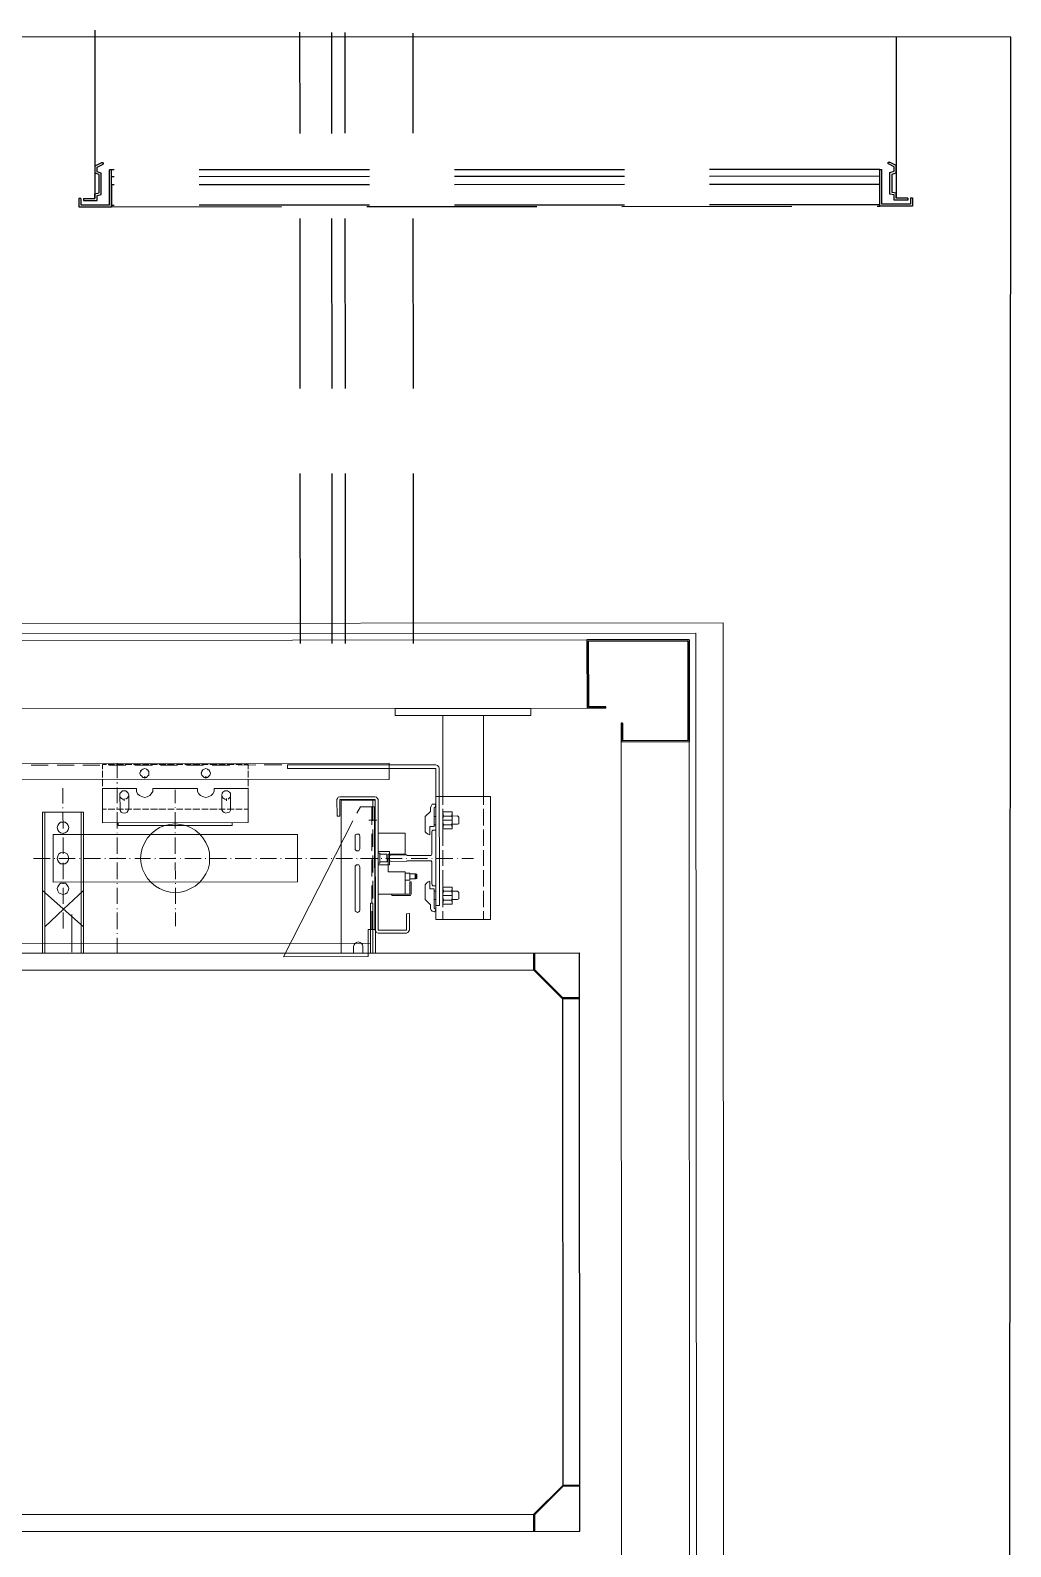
# Model space of a CAD drawing. Header units: millimetres. Extents: x 2958 to 3256, y 1036 to 1150.
# Drawn here: x 3114.652 to 3116.093, y 1125.294 to 1127.523 of the extents above; entities that cross this region are included whole.
import ezdxf

# ---------------------------------------------------------------- set-up
doc = ezdxf.new("R2010")
doc.units = ezdxf.units.MM
doc.linetypes.add('HIDDEN', pattern=[0.375, 0.25, -0.125])
for name, color, linetype, lineweight in [('2H', 1, 'HIDDEN', 15), ('AR-ESQ-VT1', 1, 'Continuous', 9), ('P', 1, 'Continuous', 18)]:
    doc.layers.add(name, color=color, linetype=linetype, lineweight=lineweight)
for name, color, linetype in [('3', 3, 'Continuous'), ('47', 1, 'Continuous'), ('AR-ELV', 2, 'Continuous'), ('AR-PIS', 1, 'Continuous'), ('AR-PIS-DSN', 1, 'Continuous'), ('DT-PRJ', 1, 'HIDDEN'), ('PAREDE', 1, 'Continuous')]:
    doc.layers.add(name, color=color, linetype=linetype)

# ---------------------------------------------------------------- blocks, each defined once
blk = doc.blocks.new('gr01-p2')
at = {"layer": 'DT-PRJ'}
for p, q in [((0.0239, 0.0599), (0.0337, 0.0648)), ((0.0239, 0.0493), (0.0239, 0.0599)), ((0.03, 0.0472), (0.0239, 0.0493)), ((0.0269, 0.0581), (0.035, 0.0622)), ((0.0269, 0.0514), (0.0269, 0.0581)), ((0.033, 0.0494), (0.0269, 0.0514)), ((0.03, 0.0203), (0.03, 0.0472)), ((0.033, 0.0178), (0.033, 0.0494)), ((0.045, 0.003), (0.045, 0.054)), ((0.048, 0.054), (0.045, 0.054)), ((0.048, 0.054), (1.177, 0.054)), ((0.048, 0), (0.048, 0.054)), ((1.177, 0), (1.177, 0.054)), ((1.177, 0.054), (1.18, 0.054)), ((1.18, 0.003), (1.18, 0.054)), ((1.1981, 0.0581), (1.19, 0.0622)), ((1.2011, 0.0599), (1.1913, 0.0648)), ((1.192, 0.0494), (1.1981, 0.0514)), ((1.192, 0.0178), (1.192, 0.0494)), ((1.195, 0.0472), (1.2011, 0.0493)), ((1.195, 0.0203), (1.195, 0.0472)), ((1.1981, 0.0514), (1.1981, 0.0581)), ((1.2011, 0.0493), (1.2011, 0.0599)), ((0.048, 0.044), (1.177, 0.044)), ((0.048, 0.032), (1.177, 0.032)), ((1.177, 0.032), (1.177, 0)), ((0.003, 0.0122), (0, 0.0122)), ((0, 0.0122), (0, 0)), ((0, 0), (0.048, 0)), ((0.003, 0.0122), (0.003, 0.003)), ((0.003, 0.003), (0.045, 0.003)), ((0.0067, 0.0121), (0.0067, 0.0091)), ((0.0067, 0.0121), (0.0237, 0.0121)), ((0.0067, 0.0091), (0.0267, 0.0091)), ((0.0067, 0.0091), (0.0078, 0.0091)), ((0.0237, 0.0192), (0.03, 0.0203)), ((0.0237, 0.0121), (0.0237, 0.0192)), ((0.0267, 0.0167), (0.033, 0.0178)), ((0.0267, 0.0091), (0.0267, 0.0167)), ((0.048, 0.002), (1.177, 0.002)), ((1.177, 0), (0.048, 0)), ((1.225, 0), (1.177, 0)), ((1.222, 0.003), (1.18, 0.003)), ((1.1983, 0.0167), (1.192, 0.0178)), ((1.2013, 0.0192), (1.195, 0.0203)), ((1.1983, 0.0091), (1.1983, 0.0167)), ((1.2183, 0.0091), (1.1983, 0.0091)), ((1.2013, 0.0121), (1.2013, 0.0192)), ((1.2183, 0.0121), (1.2013, 0.0121)), ((1.2183, 0.0091), (1.2172, 0.0091)), ((1.2183, 0.0121), (1.2183, 0.0091)), ((1.222, 0.0122), (1.225, 0.0122)), ((1.222, 0.0122), (1.222, 0.003)), ((1.225, 0.0122), (1.225, 0))]:
    blk.add_line(p, q, dxfattribs=at)
for centre, start, end in [((0.0343, 0.0635), 296.5428, 116.5428), ((1.1907, 0.0635), 63.4572, 243.4572)]:
    blk.add_arc(centre, 0.0015, start, end, dxfattribs=at)

msp = doc.modelspace()

# ---------------------------------------------------------------- linework, layer by layer
at = {"layer": '2H', "lineweight": 9, "ltscale": 20}
for p in [(3113.8705, 1126.6505), (3115.6715, 1125.0016)]:
    msp.add_line(p, (3115.6705, 1126.6516), dxfattribs=at)
at = {"layer": '3'}
for p, q in [((3115.3921, 1126.1665), (3115.3921, 1126.1415)), ((3115.3934, 1126.1665), (3115.3934, 1126.142)), ((3115.4596, 1126.0991), (3115.4346, 1126.0991)), ((3115.4596, 1126.0991), (3115.4346, 1126.0991)), ((3115.4596, 1126.1003), (3115.4351, 1126.1003)), ((3115.4596, 1126.1003), (3115.4351, 1126.1003)), ((3115.4596, 1126.0991), (3115.4596, 1126.1003)), ((3115.4596, 1126.0991), (3115.4596, 1126.1003)), ((3115.46, 1125.3839), (3115.435, 1125.3839)), ((3115.46, 1125.3839), (3115.435, 1125.3839)), ((3115.46, 1125.3827), (3115.4355, 1125.3826)), ((3115.46, 1125.3827), (3115.4355, 1125.3826)), ((3115.3926, 1125.3165), (3115.3926, 1125.3415)), ((3115.3939, 1125.3165), (3115.3939, 1125.3409)), ((3115.3926, 1125.3165), (3115.3939, 1125.3165))]:
    msp.add_line(p, q, dxfattribs=at)
at = {"layer": '3', "ltscale": 35}
for p, q in [((3115.4346, 1126.0991), (3115.3921, 1126.1415)), ((3115.4351, 1126.1003), (3115.3934, 1126.142)), ((3115.435, 1125.3839), (3115.3926, 1125.3415)), ((3115.4355, 1125.3826), (3115.3939, 1125.3409))]:
    msp.add_line(p, q, dxfattribs=at)
at = {"layer": '47', "lineweight": 25, "ltscale": 35}
for p, q in [((3115.6205, 1126.6266), (3115.4705, 1126.6265)), ((3115.4705, 1126.6265), (3115.4706, 1126.5265)), ((3115.6185, 1126.6246), (3115.4725, 1126.6245)), ((3115.4725, 1126.6245), (3115.4726, 1126.5285)), ((3115.6185, 1126.6246), (3115.6186, 1126.4786)), ((3115.6205, 1126.6266), (3115.6206, 1126.4766)), ((3115.4981, 1126.5285), (3115.4726, 1126.5285)), ((3115.4982, 1126.5265), (3115.4981, 1126.5285)), ((3115.4982, 1126.5265), (3115.4706, 1126.5265)), ((3115.5226, 1126.5041), (3115.5206, 1126.5041)), ((3115.5206, 1126.5041), (3115.5206, 1126.4765)), ((3115.5226, 1126.5041), (3115.5226, 1126.4785)), ((3115.6186, 1126.4786), (3115.5226, 1126.4785))]:
    msp.add_line(p, q, dxfattribs=at)
at = {"layer": '47'}
for p, q in [((3114.1808, 1126.1657), (3115.4595, 1126.1665)), ((3114.2345, 1126.1407), (3115.3921, 1126.1415)), ((3114.235, 1125.3407), (3115.3926, 1125.3415)), ((3114.235, 1125.3157), (3115.46, 1125.3165))]:
    msp.add_line(p, q, dxfattribs=at)
at = {"layer": '47', "ltscale": 0.5}
for p, q in [((3115.4595, 1126.1665), (3115.4595, 1126.1665)), ((3115.46, 1125.3165), (3115.46, 1125.3839))]:
    msp.add_line(p, q, dxfattribs=at)
at = {"layer": 'AR-ELV', "lineweight": 13}
for p, q in [((3113.8705, 1126.6255), (3115.4705, 1126.6265)), ((3113.8705, 1126.6255), (3115.4705, 1126.6265)), ((3114.0206, 1126.5256), (3115.4706, 1126.5265)), ((3115.5206, 1126.4765), (3115.5214, 1125.1765)), ((3115.6206, 1126.4766), (3115.6214, 1125.1766)), ((3115.6206, 1126.4766), (3115.6215, 1125.0266)), ((3115.6206, 1126.4766), (3115.6214, 1125.2266))]:
    msp.add_line(p, q, dxfattribs=at)
at = {"layer": 'AR-ESQ-VT1'}
for p, q in [((3115.6305, 1126.6366), (3113.8605, 1126.6355)), ((3115.6315, 1125.0166), (3115.6305, 1126.6366))]:
    msp.add_line(p, q, dxfattribs=at)
at = {"layer": 'AR-PIS'}
for p, q in [((3116.0932, 1127.5126), (3113.58, 1127.5136)), ((3116.0918, 1124.4419), (3116.0932, 1127.5126))]:
    msp.add_line(p, q, dxfattribs=at)
at = {"layer": 'DT-PRJ'}
for p, q in [((3114.7473, 1127.5227), (3114.7474, 1127.2754)), ((3115.0493, 1126.6212), (3115.0487, 1127.5201)), ((3115.0961, 1126.6212), (3115.0956, 1127.5197)), ((3115.1157, 1126.6213), (3115.1151, 1127.5195)), ((3115.2157, 1126.6213), (3115.2151, 1127.5187)), ((3115.9249, 1127.5126), (3115.9251, 1127.2763))]:
    msp.add_line(p, q, dxfattribs=at)
at = {"layer": 'P', "linetype": 'Continuous'}
for points in [[(3115.3882, 1126.526), (3115.1886, 1126.5258)], [(3115.3882, 1126.5156), (3115.1886, 1126.5155), (3115.1886, 1126.5258)], [(3115.2587, 1126.3963), (3115.2586, 1126.5155)], [(3115.3183, 1126.3963), (3115.3182, 1126.5156)], [(3115.3882, 1126.5156), (3115.3882, 1126.526)], [(3114.3806, 1126.445), (3115.18, 1126.4455)], [(3114.6537, 1126.4425), (3114.6788, 1126.4426)], [(3114.6918, 1126.4426), (3114.7168, 1126.4426)], [(3114.7298, 1126.4426), (3114.7548, 1126.4426)], [(3114.7643, 1126.4435), (3114.7583, 1126.4435)], [(3114.7583, 1126.4366), (3114.7583, 1126.4435)], [(3114.7764, 1126.4435), (3114.7669, 1126.4435)], [(3114.7678, 1126.4426), (3114.7929, 1126.4426)], [(3114.7894, 1126.4435), (3114.779, 1126.4435)], [(3114.7799, 1126.4452), (3114.7799, 1126.4236)], [(3114.8015, 1126.4435), (3114.792, 1126.4435)], [(3114.8145, 1126.4435), (3114.8041, 1126.4435)], [(3114.8058, 1126.4426), (3114.8318, 1126.4427)], [(3114.8266, 1126.4435), (3114.8171, 1126.4435)], [(3114.8395, 1126.4435), (3114.8292, 1126.4435)], [(3114.8516, 1126.4435), (3114.8413, 1126.4435)], [(3114.8439, 1126.4427), (3114.8689, 1126.4427)], [(3114.8637, 1126.4435), (3114.8542, 1126.4435)], [(3114.8767, 1126.4435), (3114.8672, 1126.4435)], [(3114.8888, 1126.4436), (3114.8793, 1126.4436)], [(3114.8819, 1126.4427), (3114.9069, 1126.4427)], [(3114.9018, 1126.4436), (3114.8914, 1126.4436)], [(3114.9138, 1126.4436), (3114.9043, 1126.4436)], [(3114.9268, 1126.4436), (3114.9164, 1126.4436)], [(3114.9199, 1126.4427), (3114.9458, 1126.4427)], [(3114.9389, 1126.4436), (3114.9294, 1126.4436)], [(3114.9519, 1126.4436), (3114.9415, 1126.4436)], [(3114.964, 1126.4436), (3114.9545, 1126.4436)], [(3114.9579, 1126.4427), (3114.9839, 1126.4428)], [(3114.9726, 1126.4436), (3114.9666, 1126.4436)], [(3114.9726, 1126.4367), (3114.9726, 1126.4436)], [(3114.9959, 1126.4428), (3115.0219, 1126.4428)], [(3115.0305, 1126.4428), (3115.2042, 1126.4429)], [(3115.0305, 1126.4376), (3115.0305, 1126.4428)], [(3115.034, 1126.4428), (3115.0599, 1126.4428)], [(3115.0729, 1126.4428), (3115.0979, 1126.4428)], [(3115.11, 1126.4428), (3115.1359, 1126.4428)], [(3115.1489, 1126.4429), (3115.18, 1126.4429)], [(3115.18, 1126.4213), (3115.18, 1126.4455)], [(3115.18, 1126.4429), (3115.2483, 1126.4429)], [(3115.2483, 1126.4429), (3115.2509, 1126.4421), (3115.2526, 1126.4403), (3115.2535, 1126.4377)], [(3114.3807, 1126.4208), (3115.18, 1126.4213)], [(3114.7583, 1126.4245), (3114.7583, 1126.434)], [(3114.7583, 1126.4115), (3114.7583, 1126.4219)], [(3114.7799, 1126.4176), (3114.7799, 1126.4158)], [(3114.8205, 1126.4375), (3114.8231, 1126.4366), (3114.8248, 1126.4357), (3114.8266, 1126.4331), (3114.8266, 1126.4306), (3114.8266, 1126.428), (3114.8248, 1126.4262), (3114.8231, 1126.4245), (3114.8205, 1126.4245), (3114.8179, 1126.4245), (3114.8162, 1126.4262), (3114.8145, 1126.428), (3114.8136, 1126.4305), (3114.8145, 1126.4331), (3114.8162, 1126.4357), (3114.8179, 1126.4366), (3114.8205, 1126.4375)], [(3114.8205, 1126.4245), (3114.8179, 1126.4245), (3114.8162, 1126.4262), (3114.8145, 1126.428), (3114.8136, 1126.4305), (3114.8136, 1126.4314)], [(3114.8145, 1126.434), (3114.8162, 1126.4357), (3114.8179, 1126.4366), (3114.8205, 1126.4375), (3114.8231, 1126.4366), (3114.824, 1126.4357)], [(3114.8205, 1126.4228), (3114.8205, 1126.4262)], [(3114.8257, 1126.434), (3114.8266, 1126.4331), (3114.8266, 1126.4306), (3114.8266, 1126.428), (3114.8248, 1126.4262), (3114.8231, 1126.4245)], [(3114.9104, 1126.4375), (3114.913, 1126.4367), (3114.9147, 1126.4358), (3114.9164, 1126.4332), (3114.9173, 1126.4306), (3114.9165, 1126.428), (3114.9147, 1126.4263), (3114.913, 1126.4246), (3114.9104, 1126.4246), (3114.9078, 1126.4246), (3114.9061, 1126.4263), (3114.9044, 1126.428), (3114.9035, 1126.4306), (3114.9043, 1126.4332), (3114.9061, 1126.4358), (3114.9078, 1126.4367), (3114.9104, 1126.4375)], [(3114.9104, 1126.4246), (3114.9078, 1126.4246), (3114.9061, 1126.4263), (3114.9044, 1126.428), (3114.9035, 1126.4306), (3114.9044, 1126.4315)], [(3114.9043, 1126.4341), (3114.9061, 1126.4358), (3114.9078, 1126.4367), (3114.9104, 1126.4375), (3114.913, 1126.4367), (3114.9139, 1126.4358)], [(3114.9104, 1126.4228), (3114.9104, 1126.4263)], [(3114.9156, 1126.4341), (3114.9164, 1126.4332), (3114.9173, 1126.4306), (3114.9165, 1126.428), (3114.9147, 1126.4263), (3114.913, 1126.4246)], [(3114.9726, 1126.4246), (3114.9726, 1126.4341)], [(3114.9726, 1126.4116), (3114.9726, 1126.422)], [(3115.0305, 1126.4376), (3115.2474, 1126.4377)], [(3115.2474, 1126.4377), (3115.2483, 1126.4377), (3115.2483, 1126.4369)], [(3115.2484, 1126.2364), (3115.2483, 1126.4369)], [(3115.2536, 1126.2364), (3115.2535, 1126.4377)], [(3114.7004, 1126.3864), (3114.7004, 1126.4089)], [(3114.7583, 1126.3994), (3114.7583, 1126.4089)], [(3114.7583, 1126.3579), (3114.7583, 1126.408), (3114.8084, 1126.4081)], [(3114.7583, 1126.3864), (3114.7583, 1126.3968)], [(3114.7799, 1126.4098), (3114.7799, 1126.3865)], [(3114.7842, 1126.3986), (3114.7842, 1126.4011), (3114.786, 1126.4029), (3114.7877, 1126.4046), (3114.7903, 1126.4046), (3114.7929, 1126.4046), (3114.7946, 1126.4029), (3114.7963, 1126.4012), (3114.7972, 1126.3986)], [(3114.7842, 1126.3986), (3114.7843, 1126.3787)], [(3114.7903, 1126.3916), (3114.7877, 1126.3925), (3114.786, 1126.3942), (3114.7842, 1126.396), (3114.7842, 1126.3986), (3114.7842, 1126.3986)], [(3114.7851, 1126.402), (3114.786, 1126.4029), (3114.7877, 1126.4046), (3114.7903, 1126.4046), (3114.7929, 1126.4046), (3114.7946, 1126.4037)], [(3114.7955, 1126.402), (3114.7963, 1126.4012), (3114.7972, 1126.3986), (3114.7963, 1126.396), (3114.7946, 1126.3942), (3114.7929, 1126.3925)], [(3114.7972, 1126.3986), (3114.7972, 1126.3787)], [(3114.8326, 1126.4081), (3114.8326, 1126.4038), (3114.83, 1126.4003), (3114.8283, 1126.3977), (3114.824, 1126.396), (3114.8205, 1126.3951), (3114.8171, 1126.396), (3114.8128, 1126.3977), (3114.8102, 1126.4003), (3114.8084, 1126.4038), (3114.8084, 1126.4081)], [(3114.8983, 1126.4081), (3114.8326, 1126.4081)], [(3114.8655, 1126.3865), (3114.8655, 1126.4064)], [(3114.9225, 1126.4081), (3114.9225, 1126.4038), (3114.9208, 1126.4004), (3114.9182, 1126.3978), (3114.9139, 1126.396), (3114.9104, 1126.3952), (3114.907, 1126.396), (3114.9026, 1126.3978), (3114.9, 1126.4004), (3114.8983, 1126.4038), (3114.8983, 1126.4081)], [(3114.9726, 1126.4082), (3114.9225, 1126.4081)], [(3114.9338, 1126.3986), (3114.9346, 1126.4012), (3114.9355, 1126.403), (3114.9381, 1126.4047), (3114.9407, 1126.4047), (3114.9424, 1126.4047), (3114.945, 1126.403), (3114.9467, 1126.4012), (3114.9467, 1126.3987)], [(3114.9338, 1126.3986), (3114.9338, 1126.3779)], [(3114.9407, 1126.3917), (3114.9381, 1126.3926), (3114.9355, 1126.3943), (3114.9346, 1126.3961), (3114.9338, 1126.3986), (3114.9338, 1126.3986)], [(3114.9346, 1126.4021), (3114.9355, 1126.403), (3114.9381, 1126.4047), (3114.9407, 1126.4047), (3114.9424, 1126.4047), (3114.9441, 1126.4038)], [(3114.9459, 1126.4021), (3114.9467, 1126.4012), (3114.9467, 1126.3987), (3114.9467, 1126.3961), (3114.945, 1126.3943), (3114.9433, 1126.3926)], [(3114.9467, 1126.3987), (3114.9467, 1126.3788)], [(3114.9726, 1126.3995), (3114.9726, 1126.409)], [(3114.9727, 1126.3581), (3114.9726, 1126.4082)], [(3114.9727, 1126.3866), (3114.9726, 1126.3969)], [(3115.1031, 1126.3918), (3115.104, 1126.3936), (3115.1049, 1126.3953), (3115.1075, 1126.3962)], [(3115.1593, 1126.3962), (3115.1075, 1126.3962)], [(3115.1593, 1126.3962), (3115.161, 1126.3953), (3115.1628, 1126.3936), (3115.1636, 1126.3919)], [(3115.2483, 1126.3963), (3115.3287, 1126.3963)], [(3115.2484, 1126.2156), (3115.2483, 1126.3963)], [(3115.2587, 1126.3963), (3115.2587, 1126.3842)], [(3115.3183, 1126.3963), (3115.3183, 1126.3842)], [(3115.3288, 1126.2157), (3115.3287, 1126.3963)], [(3114.7307, 1126.3735), (3114.6702, 1126.3734)], [(3114.6702, 1126.3734), (3114.6703, 1126.166)], [(3114.6702, 1126.3734), (3114.6703, 1126.185)], [(3114.6736, 1126.3734), (3114.6737, 1126.2706)], [(3114.7004, 1126.3795), (3114.7004, 1126.3804)], [(3114.7005, 1126.3492), (3114.7004, 1126.3734)], [(3114.7272, 1126.3735), (3114.7273, 1126.2222)], [(3114.7307, 1126.3735), (3114.7308, 1126.1851)], [(3114.7583, 1126.3778), (3114.7583, 1126.3847)], [(3114.7644, 1126.3778), (3114.7583, 1126.3778)], [(3114.7765, 1126.3778), (3114.767, 1126.3778)], [(3114.7894, 1126.3778), (3114.7791, 1126.3778)], [(3114.7799, 1126.3804), (3114.7799, 1126.3795)], [(3114.7799, 1126.3735), (3114.78, 1126.3493)], [(3114.7972, 1126.3787), (3114.7964, 1126.3761), (3114.7946, 1126.3735), (3114.7929, 1126.3726), (3114.7903, 1126.3718), (3114.7877, 1126.3726), (3114.786, 1126.3735), (3114.7843, 1126.3761), (3114.7843, 1126.3787)], [(3114.7903, 1126.3899), (3114.7903, 1126.3934)], [(3114.8015, 1126.3778), (3114.792, 1126.3778)], [(3114.8145, 1126.3778), (3114.8041, 1126.3778)], [(3114.8266, 1126.3778), (3114.8171, 1126.3778)], [(3114.8396, 1126.3778), (3114.8292, 1126.3778)], [(3114.8517, 1126.3779), (3114.8413, 1126.3778)], [(3114.8638, 1126.3779), (3114.8543, 1126.3779)], [(3114.8655, 1126.3796), (3114.8655, 1126.3805)], [(3114.8655, 1126.3493), (3114.8655, 1126.3735)], [(3114.8767, 1126.3779), (3114.8672, 1126.3779)], [(3114.8888, 1126.3779), (3114.8793, 1126.3779)], [(3114.9018, 1126.3779), (3114.8914, 1126.3779)], [(3114.9139, 1126.3779), (3114.9044, 1126.3779)], [(3114.9269, 1126.3779), (3114.9165, 1126.3779)], [(3114.939, 1126.3779), (3114.9294, 1126.3779)], [(3114.9467, 1126.3788), (3114.9467, 1126.3762), (3114.945, 1126.3736), (3114.9424, 1126.3727), (3114.9398, 1126.3719), (3114.9372, 1126.3727), (3114.9355, 1126.3745), (3114.9338, 1126.377), (3114.9338, 1126.3788)], [(3114.9407, 1126.39), (3114.9407, 1126.3935)], [(3114.9519, 1126.3779), (3114.9415, 1126.3779)], [(3114.964, 1126.3779), (3114.9545, 1126.3779)], [(3114.9727, 1126.3779), (3114.9666, 1126.3779)], [(3114.9727, 1126.3779), (3114.9727, 1126.3848)], [(3115.1032, 1126.3676), (3115.1031, 1126.3918)], [(3115.1075, 1126.391), (3115.1075, 1126.3918), (3115.1083, 1126.3918)], [(3115.1075, 1126.3676), (3115.1075, 1126.391)], [(3115.1584, 1126.3919), (3115.1083, 1126.3918)], [(3115.1092, 1126.391), (3115.1093, 1126.1663)], [(3115.1593, 1126.391), (3115.1092, 1126.391)], [(3115.1377, 1126.3815), (3115.1325, 1126.372)], [(3115.1377, 1126.3815), (3115.1585, 1126.3815)], [(3115.1542, 1126.3547), (3115.1541, 1126.3815)], [(3115.1559, 1126.391), (3115.1559, 1126.3608)], [(3115.1584, 1126.3919), (3115.1593, 1126.3919), (3115.1593, 1126.391)], [(3115.1586, 1126.2009), (3115.1585, 1126.3815)], [(3115.1593, 1126.391), (3115.1595, 1126.1663)], [(3115.1594, 1126.2), (3115.1593, 1126.391)], [(3115.1638, 1126.2009), (3115.1636, 1126.3919)], [(3115.2406, 1126.3746), (3115.2328, 1126.3669)], [(3115.2406, 1126.3798), (3115.2414, 1126.3824), (3115.2431, 1126.385), (3115.2457, 1126.385)], [(3115.2406, 1126.3746), (3115.2406, 1126.3798)], [(3115.2457, 1126.385), (3115.2475, 1126.385), (3115.2483, 1126.3824), (3115.2475, 1126.3807), (3115.2457, 1126.3798)], [(3115.2457, 1126.3798), (3115.2458, 1126.3522)], [(3115.2587, 1126.3781), (3115.2587, 1126.3539)], [(3115.2596, 1126.3677), (3115.2587, 1126.3729), (3115.2587, 1126.3738), (3115.2596, 1126.3738), (3115.2717, 1126.3738)], [(3115.2587, 1126.3729), (3115.2587, 1126.3738), (3115.2596, 1126.3738)], [(3115.2587, 1126.3496), (3115.2587, 1126.3729)], [(3115.2717, 1126.3738), (3115.2725, 1126.3738), (3115.2725, 1126.3729)], [(3115.2725, 1126.3729), (3115.2717, 1126.3677)], [(3115.2726, 1126.3496), (3115.2725, 1126.3729)], [(3115.3183, 1126.3781), (3115.3184, 1126.3539)], [(3114.7004, 1126.3587), (3114.7039, 1126.3588), (3114.7065, 1126.3562), (3114.7082, 1126.3536), (3114.7091, 1126.351), (3114.7082, 1126.3475), (3114.7065, 1126.3449), (3114.7039, 1126.3432), (3114.7005, 1126.3423), (3114.697, 1126.3432), (3114.6944, 1126.3449), (3114.6927, 1126.3475), (3114.6918, 1126.351), (3114.6927, 1126.3536), (3114.6944, 1126.3562), (3114.697, 1126.3587), (3114.7004, 1126.3587), (3114.7039, 1126.3588), (3114.7065, 1126.3562), (3114.7082, 1126.3536), (3114.7091, 1126.351), (3114.7082, 1126.3475), (3114.7065, 1126.3449), (3114.7039, 1126.3432), (3114.7005, 1126.3423), (3114.697, 1126.3432), (3114.6944, 1126.3449), (3114.6927, 1126.3475), (3114.6918, 1126.351), (3114.6927, 1126.3536), (3114.6944, 1126.3562), (3114.697, 1126.3587), (3114.7004, 1126.3587)], [(3114.9727, 1126.3581), (3114.7583, 1126.3579)], [(3114.7817, 1126.3536), (3114.7817, 1126.3579)], [(3114.9493, 1126.3537), (3114.7817, 1126.3536)], [(3114.8655, 1126.3563), (3114.8733, 1126.3554), (3114.8811, 1126.3537), (3114.888, 1126.3511), (3114.8949, 1126.3468), (3114.901, 1126.3416), (3114.9061, 1126.3355), (3114.9105, 1126.3286), (3114.9139, 1126.3217), (3114.9157, 1126.3139), (3114.9157, 1126.3053), (3114.9157, 1126.2975), (3114.9139, 1126.2897), (3114.9105, 1126.2828), (3114.9062, 1126.2759), (3114.901, 1126.2699), (3114.8949, 1126.2647), (3114.888, 1126.2612), (3114.8811, 1126.2577), (3114.8733, 1126.256), (3114.8656, 1126.2551), (3114.8578, 1126.256), (3114.85, 1126.2577), (3114.8422, 1126.2612), (3114.8362, 1126.2646), (3114.8301, 1126.2698), (3114.8249, 1126.2759), (3114.8206, 1126.2828), (3114.8172, 1126.2897), (3114.8154, 1126.2975), (3114.8146, 1126.3052), (3114.8154, 1126.3139), (3114.8171, 1126.3217), (3114.8206, 1126.3286), (3114.8249, 1126.3355), (3114.8301, 1126.3415), (3114.8361, 1126.3467), (3114.8422, 1126.3511), (3114.85, 1126.3537), (3114.8577, 1126.3554), (3114.8655, 1126.3563)], [(3114.9493, 1126.3537), (3114.9493, 1126.358)], [(3115.1265, 1126.3607), (3115.0246, 1126.161)], [(3115.1075, 1126.3676), (3115.1032, 1126.3676)], [(3115.1619, 1126.3616), (3115.1498, 1126.3616)], [(3115.2397, 1126.3401), (3115.2371, 1126.3409), (3115.2345, 1126.3427), (3115.2328, 1126.3444), (3115.2328, 1126.3669)], [(3115.2397, 1126.3522), (3115.2397, 1126.3401)], [(3115.2458, 1126.3522), (3115.2397, 1126.3522)], [(3115.2483, 1126.3669), (3115.2457, 1126.3669)], [(3115.2483, 1126.3548), (3115.2458, 1126.3548)], [(3115.2596, 1126.3548), (3115.2587, 1126.3591), (3115.2587, 1126.3634), (3115.2596, 1126.3677)], [(3115.2587, 1126.3617), (3115.2725, 1126.3617)], [(3115.2587, 1126.3496), (3115.2596, 1126.3548)], [(3115.2596, 1126.3677), (3115.2717, 1126.3677)], [(3115.2596, 1126.3548), (3115.2717, 1126.3548)], [(3115.2717, 1126.3677), (3115.2725, 1126.3634), (3115.2725, 1126.3591), (3115.2717, 1126.3548)], [(3115.2717, 1126.3548), (3115.2726, 1126.3496)], [(3115.2803, 1126.3678), (3115.2725, 1126.3677)], [(3115.2803, 1126.3557), (3115.2725, 1126.3556)], [(3115.2803, 1126.3678), (3115.282, 1126.366)], [(3115.2821, 1126.3565), (3115.2803, 1126.3557)], [(3115.282, 1126.366), (3115.2821, 1126.3565)], [(3114.6858, 1126.3406), (3115.0453, 1126.3408)], [(3114.6858, 1126.3406), (3114.6858, 1126.2706)], [(3114.7005, 1126.3423), (3114.7005, 1126.3432)], [(3114.7005, 1126.3121), (3114.7005, 1126.3363)], [(3114.78, 1126.3432), (3114.78, 1126.3424)], [(3114.78, 1126.3363), (3114.78, 1126.3121)], [(3114.8655, 1126.3424), (3114.8655, 1126.3433)], [(3114.8655, 1126.3122), (3114.8655, 1126.3364)], [(3115.0453, 1126.3408), (3115.0453, 1126.2708)], [(3115.13, 1126.3383), (3115.13, 1126.34), (3115.1317, 1126.3409), (3115.1334, 1126.3409), (3115.1351, 1126.3409), (3115.136, 1126.34), (3115.1369, 1126.3383)], [(3115.13, 1126.3201), (3115.13, 1126.3383)], [(3115.1369, 1126.3201), (3115.1369, 1126.3383)], [(3115.1542, 1126.3167), (3115.1542, 1126.3417)], [(3115.1559, 1126.3478), (3115.1559, 1126.3227)], [(3115.2034, 1126.3426), (3115.1637, 1126.3426)], [(3115.1637, 1126.2527), (3115.1637, 1126.3426)], [(3115.2034, 1126.3115), (3115.2034, 1126.3426)], [(3115.2423, 1126.3444), (3115.2432, 1126.3461), (3115.244, 1126.347), (3115.2458, 1126.347), (3115.2484, 1126.347)], [(3115.2423, 1126.3444), (3115.2423, 1126.3116)], [(3115.2484, 1126.2649), (3115.2484, 1126.347)], [(3115.2596, 1126.3487), (3115.2587, 1126.3487), (3115.2587, 1126.3496)], [(3115.2587, 1126.3479), (3115.2587, 1126.3237)], [(3115.2596, 1126.3487), (3115.2717, 1126.3487)], [(3115.2726, 1126.3496), (3115.2726, 1126.3487), (3115.2717, 1126.3487)], [(3115.3184, 1126.3479), (3115.3184, 1126.3237)], [(3114.6573, 1126.3051), (3114.6815, 1126.3052)], [(3114.6875, 1126.3052), (3114.6884, 1126.3052)], [(3114.7005, 1126.3147), (3114.7039, 1126.3138), (3114.7065, 1126.3121), (3114.7083, 1126.3086), (3114.7091, 1126.3052), (3114.7083, 1126.3026), (3114.7065, 1126.3), (3114.7039, 1126.2974), (3114.7005, 1126.2974), (3114.697, 1126.2974), (3114.6944, 1126.3), (3114.6927, 1126.3026), (3114.6918, 1126.3052), (3114.6927, 1126.3086), (3114.6944, 1126.3121), (3114.697, 1126.3138), (3114.7005, 1126.3147), (3114.7039, 1126.3138), (3114.7065, 1126.3121), (3114.7083, 1126.3086), (3114.7091, 1126.3052), (3114.7083, 1126.3026), (3114.7065, 1126.3), (3114.7039, 1126.2974), (3114.7005, 1126.2974), (3114.697, 1126.2974), (3114.6944, 1126.3), (3114.6927, 1126.3026), (3114.6918, 1126.3052), (3114.6927, 1126.3086), (3114.6944, 1126.3121), (3114.697, 1126.3138), (3114.7005, 1126.3147)], [(3114.6944, 1126.3052), (3114.7186, 1126.3052)], [(3114.7005, 1126.3052), (3114.7005, 1126.306)], [(3114.7247, 1126.3052), (3114.7255, 1126.3052)], [(3114.7316, 1126.3052), (3114.7558, 1126.3052)], [(3114.7618, 1126.3052), (3114.7627, 1126.3052)], [(3114.7688, 1126.3052), (3114.7929, 1126.3052)], [(3114.78, 1126.3061), (3114.78, 1126.3052)], [(3114.7981, 1126.3052), (3114.799, 1126.3052)], [(3114.8059, 1126.3052), (3114.8292, 1126.3052)], [(3114.8353, 1126.3053), (3114.8362, 1126.3053)], [(3114.8422, 1126.3053), (3114.8664, 1126.3053)], [(3114.8655, 1126.3053), (3114.8655, 1126.3061)], [(3114.8725, 1126.3053), (3114.8733, 1126.3053)], [(3114.8794, 1126.3053), (3114.9036, 1126.3053)], [(3114.9096, 1126.3053), (3114.9105, 1126.3053)], [(3114.9165, 1126.3053), (3114.9407, 1126.3053)], [(3114.9468, 1126.3053), (3114.9476, 1126.3053)], [(3114.9537, 1126.3053), (3114.977, 1126.3053)], [(3114.9839, 1126.3053), (3114.9848, 1126.3053)], [(3114.99, 1126.3053), (3115.0142, 1126.3054)], [(3115.0202, 1126.3054), (3115.0211, 1126.3054)], [(3115.0271, 1126.3054), (3115.0513, 1126.3054)], [(3115.0574, 1126.3054), (3115.0583, 1126.3054)], [(3115.0643, 1126.3054), (3115.0885, 1126.3054)], [(3115.0946, 1126.3054), (3115.0954, 1126.3054)], [(3115.1015, 1126.3054), (3115.1257, 1126.3054)], [(3115.1369, 1126.3201), (3115.136, 1126.3184), (3115.1352, 1126.3167), (3115.1334, 1126.3167), (3115.1317, 1126.3167), (3115.13, 1126.3184), (3115.13, 1126.3201)], [(3115.1317, 1126.3054), (3115.1326, 1126.3054)], [(3115.1378, 1126.3054), (3115.1628, 1126.3055)], [(3115.1559, 1126.3098), (3115.1559, 1126.2847)], [(3115.1637, 1126.296), (3115.1637, 1126.3158), (3115.1801, 1126.3158)], [(3115.1637, 1126.3132), (3115.1663, 1126.3132), (3115.1663, 1126.2985)], [(3115.1663, 1126.3115), (3115.1766, 1126.3115), (3115.1767, 1126.3003)], [(3115.168, 1126.3055), (3115.1689, 1126.3055)], [(3115.1749, 1126.3055), (3115.1991, 1126.3055)], [(3115.2034, 1126.3115), (3115.1784, 1126.3115)], [(3115.1784, 1126.2856), (3115.1784, 1126.3115)], [(3115.1801, 1126.296), (3115.1801, 1126.3158)], [(3115.1827, 1126.3011), (3115.181, 1126.302), (3115.1801, 1126.3037), (3115.1801, 1126.3081), (3115.181, 1126.3098), (3115.1827, 1126.3107)], [(3115.206, 1126.3107), (3115.1827, 1126.3107)], [(3115.2052, 1126.3055), (3115.206, 1126.3055)], [(3115.206, 1126.3098), (3115.206, 1126.3098), (3115.206, 1126.3107)], [(3115.2406, 1126.3098), (3115.206, 1126.3098)], [(3115.2121, 1126.3055), (3115.2363, 1126.3055)], [(3115.2423, 1126.3116), (3115.2415, 1126.3098), (3115.2406, 1126.3098)], [(3115.2423, 1126.3055), (3115.2432, 1126.3055)], [(3115.2492, 1126.3055), (3115.2734, 1126.3055)], [(3115.2587, 1126.3176), (3115.2588, 1126.2943)], [(3115.2795, 1126.3055), (3115.2804, 1126.3055)], [(3115.2864, 1126.3055), (3115.3037, 1126.3055)], [(3115.3184, 1126.3177), (3115.3184, 1126.2943)], [(3114.7005, 1126.2749), (3114.7005, 1126.2991)], [(3114.78, 1126.2992), (3114.78, 1126.275)], [(3114.8656, 1126.275), (3114.8655, 1126.2992)], [(3115.13, 1126.2925), (3115.13, 1126.2942), (3115.1317, 1126.2959), (3115.1334, 1126.2959), (3115.1352, 1126.2959), (3115.136, 1126.2942), (3115.1369, 1126.2925)], [(3115.13, 1126.2294), (3115.13, 1126.2925)], [(3115.1369, 1126.2294), (3115.1369, 1126.2925)], [(3115.1542, 1126.2787), (3115.1542, 1126.3037)], [(3115.1637, 1126.2985), (3115.1663, 1126.2985)], [(3115.1801, 1126.296), (3115.1637, 1126.296)], [(3115.1663, 1126.3003), (3115.1767, 1126.3003)], [(3115.2035, 1126.2856), (3115.1784, 1126.2856)], [(3115.206, 1126.3012), (3115.1827, 1126.3011)], [(3115.2035, 1126.2856), (3115.2035, 1126.2528)], [(3115.2035, 1126.2839), (3115.2104, 1126.2839), (3115.2104, 1126.2735)], [(3115.2406, 1126.302), (3115.206, 1126.302)], [(3115.206, 1126.3012), (3115.206, 1126.302), (3115.206, 1126.302)], [(3115.2181, 1126.283), (3115.2104, 1126.283)], [(3115.2182, 1126.2752), (3115.2181, 1126.283)], [(3115.219, 1126.2752), (3115.219, 1126.283)], [(3115.2207, 1126.2822), (3115.219, 1126.283)], [(3115.2406, 1126.302), (3115.2415, 1126.302), (3115.2423, 1126.3003)], [(3115.2424, 1126.2675), (3115.2423, 1126.3003)], [(3115.2588, 1126.2882), (3115.2588, 1126.264)], [(3115.3184, 1126.2883), (3115.3184, 1126.2641)], [(3114.6737, 1126.2706), (3114.6738, 1126.166)], [(3114.6858, 1126.2706), (3115.0453, 1126.2708)], [(3114.7005, 1126.2689), (3114.704, 1126.2689), (3114.7066, 1126.2663), (3114.7083, 1126.2637), (3114.7091, 1126.2611), (3114.7083, 1126.2576), (3114.7066, 1126.255), (3114.704, 1126.2533), (3114.7005, 1126.2525), (3114.6971, 1126.2533), (3114.6945, 1126.255), (3114.6927, 1126.2576), (3114.6919, 1126.2611), (3114.6927, 1126.2637), (3114.6945, 1126.2663), (3114.697, 1126.2689), (3114.7005, 1126.2689), (3114.704, 1126.2689), (3114.7066, 1126.2663), (3114.7083, 1126.2637), (3114.7091, 1126.2611), (3114.7083, 1126.2576), (3114.7066, 1126.255), (3114.704, 1126.2533), (3114.7005, 1126.2525), (3114.6971, 1126.2533), (3114.6945, 1126.255), (3114.6927, 1126.2576), (3114.6919, 1126.2611), (3114.6927, 1126.2637), (3114.6945, 1126.2663), (3114.697, 1126.2689), (3114.7005, 1126.2689)], [(3114.7005, 1126.268), (3114.7005, 1126.2689)], [(3114.7005, 1126.2386), (3114.7005, 1126.262)], [(3114.78, 1126.2689), (3114.78, 1126.2681)], [(3114.78, 1126.262), (3114.78, 1126.2387)], [(3114.8656, 1126.2681), (3114.8656, 1126.269)], [(3114.8656, 1126.2387), (3114.8656, 1126.2621)], [(3115.1542, 1126.2406), (3115.1542, 1126.2657)], [(3115.1559, 1126.2726), (3115.1559, 1126.2467)], [(3115.2104, 1126.2735), (3115.2035, 1126.2735)], [(3115.2182, 1126.2752), (3115.2104, 1126.2752)], [(3115.2104, 1126.2536), (3115.2104, 1126.2709)], [(3115.2121, 1126.2709), (3115.2104, 1126.2709)], [(3115.2121, 1126.2528), (3115.2121, 1126.2709)], [(3115.219, 1126.2822), (3115.2181, 1126.2822)], [(3115.219, 1126.2761), (3115.2182, 1126.2761)], [(3115.2207, 1126.2822), (3115.2207, 1126.2761), (3115.219, 1126.2752)], [(3115.2328, 1126.2666), (3115.2346, 1126.2692), (3115.2372, 1126.2709), (3115.2398, 1126.2718)], [(3115.2328, 1126.2666), (3115.2329, 1126.245)], [(3115.2398, 1126.2606), (3115.2398, 1126.2718)], [(3115.2458, 1126.2606), (3115.2398, 1126.2606)], [(3115.2458, 1126.2649), (3115.2441, 1126.2649), (3115.2432, 1126.2666), (3115.2424, 1126.2675)], [(3115.2484, 1126.2649), (3115.2458, 1126.2649)], [(3115.2458, 1126.2321), (3115.2458, 1126.2606)], [(3115.2588, 1126.2623), (3115.2588, 1126.2632), (3115.2717, 1126.2632)], [(3115.2588, 1126.2623), (3115.2588, 1126.239)], [(3115.2596, 1126.2571), (3115.2588, 1126.2623)], [(3115.2717, 1126.2632), (3115.2726, 1126.2632), (3115.2726, 1126.2623)], [(3115.2726, 1126.2623), (3115.2717, 1126.2571)], [(3115.2726, 1126.2623), (3115.2726, 1126.239)], [(3114.6703, 1126.2585), (3114.7308, 1126.2049)], [(3114.6738, 1126.2049), (3114.7014, 1126.2308), (3114.7308, 1126.2585)], [(3115.1525, 1126.2398), (3115.1525, 1126.1663)], [(3115.156, 1126.2398), (3115.1525, 1126.2398)], [(3115.156, 1126.2398), (3115.156, 1126.1663)], [(3115.2095, 1126.2528), (3115.1637, 1126.2527)], [(3115.1836, 1126.251), (3115.1836, 1126.2528)], [(3115.2104, 1126.251), (3115.1836, 1126.251)], [(3115.2104, 1126.2536), (3115.2104, 1126.2528), (3115.2095, 1126.2528)], [(3115.2121, 1126.2528), (3115.2113, 1126.251), (3115.2104, 1126.251)], [(3115.2406, 1126.2372), (3115.2329, 1126.245)], [(3115.2484, 1126.2571), (3115.2458, 1126.2571)], [(3115.2484, 1126.245), (3115.2458, 1126.245)], [(3115.2588, 1126.258), (3115.2588, 1126.2338)], [(3115.2597, 1126.2442), (3115.2588, 1126.2485), (3115.2588, 1126.2528), (3115.2596, 1126.2571)], [(3115.2588, 1126.2511), (3115.2726, 1126.2511)], [(3115.2588, 1126.239), (3115.2597, 1126.2442)], [(3115.2597, 1126.2381), (3115.2588, 1126.2381), (3115.2588, 1126.239)], [(3115.2597, 1126.2381), (3115.2588, 1126.2381), (3115.2588, 1126.239)], [(3115.2596, 1126.2571), (3115.2717, 1126.2571)], [(3115.2597, 1126.2442), (3115.2718, 1126.2442)], [(3115.2717, 1126.2571), (3115.2726, 1126.2528), (3115.2726, 1126.2485), (3115.2718, 1126.2442)], [(3115.2718, 1126.2442), (3115.2726, 1126.239)], [(3115.2726, 1126.239), (3115.2726, 1126.2381), (3115.2718, 1126.2381)], [(3115.2804, 1126.2571), (3115.2726, 1126.2571)], [(3115.2804, 1126.245), (3115.2726, 1126.245)], [(3115.2821, 1126.2554), (3115.2804, 1126.2571)], [(3115.2804, 1126.245), (3115.2821, 1126.2459)], [(3115.2821, 1126.2459), (3115.2821, 1126.2554)], [(3115.3184, 1126.258), (3115.3184, 1126.2338)], [(3114.7005, 1126.2308), (3114.7005, 1126.2317)], [(3114.7005, 1126.2023), (3114.7005, 1126.2257)], [(3114.7135, 1126.1678), (3114.7135, 1126.2231)], [(3114.7273, 1126.2222), (3114.7274, 1126.166)], [(3114.7308, 1126.2196), (3114.7308, 1126.1661)], [(3114.78, 1126.2318), (3114.78, 1126.2309)], [(3114.78, 1126.2257), (3114.7801, 1126.2015)], [(3114.8656, 1126.2309), (3114.8656, 1126.2318)], [(3114.8656, 1126.2059), (3114.8656, 1126.2258)], [(3115.1369, 1126.2294), (3115.1361, 1126.2277), (3115.1352, 1126.2268), (3115.1335, 1126.2259), (3115.1318, 1126.2268), (3115.13, 1126.2277), (3115.13, 1126.2294)], [(3115.1542, 1126.2009), (3115.1542, 1126.2277)], [(3115.156, 1126.2337), (3115.156, 1126.2087)], [(3115.2052, 1126.2242), (3115.2095, 1126.2243), (3115.2096, 1126.2001)], [(3115.2052, 1126.2009), (3115.2052, 1126.2242)], [(3115.2406, 1126.2372), (3115.2406, 1126.232)], [(3115.2458, 1126.2321), (3115.2476, 1126.2312), (3115.2484, 1126.2295), (3115.2476, 1126.2277), (3115.2458, 1126.2269), (3115.2432, 1126.2277), (3115.2415, 1126.2295), (3115.2406, 1126.232)], [(3115.2536, 1126.2364), (3115.2484, 1126.2364)], [(3115.2588, 1126.2277), (3115.2588, 1126.2156)], [(3115.2597, 1126.2381), (3115.2718, 1126.2381)], [(3115.3184, 1126.2278), (3115.3184, 1126.2157)], [(3114.7801, 1126.1955), (3114.7801, 1126.1946)], [(3115.1491, 1126.1611), (3115.1491, 1126.2009)], [(3115.1586, 1126.2009), (3115.1491, 1126.2009)], [(3115.156, 1126.1957), (3115.156, 1126.1663)], [(3115.1638, 1126.1957), (3115.1612, 1126.1966), (3115.1603, 1126.1983), (3115.1594, 1126.2)], [(3115.1646, 1126.2), (3115.1638, 1126.2), (3115.1638, 1126.2009)], [(3115.2052, 1126.1957), (3115.1638, 1126.1957)], [(3115.2044, 1126.2001), (3115.1646, 1126.2), (3115.2044, 1126.2001)], [(3115.2052, 1126.2009), (3115.2052, 1126.2001), (3115.2044, 1126.2001)], [(3115.2096, 1126.2001), (3115.2087, 1126.1983), (3115.207, 1126.1966), (3115.2052, 1126.1957)], [(3115.2484, 1126.2156), (3115.3288, 1126.2157)], [(3114.4085, 1126.1805), (3115.1525, 1126.181)], [(3114.7801, 1126.1886), (3114.7801, 1126.1661)], [(3115.1275, 1126.1758), (3115.1283, 1126.1784), (3115.1292, 1126.1801), (3115.1318, 1126.1819), (3115.1344, 1126.1827), (3115.137, 1126.1819), (3115.1396, 1126.1801), (3115.1404, 1126.1784), (3115.1413, 1126.1758)], [(3115.1275, 1126.1758), (3115.1275, 1126.1663)], [(3115.1413, 1126.1663), (3115.1413, 1126.1758)], [(3115.0246, 1126.161), (3115.1491, 1126.1611)]]:
    msp.add_lwpolyline(points, dxfattribs=at)
at = {"layer": 'PAREDE', "lineweight": 25, "ltscale": 35}
for p, q in [((3115.6206, 1126.4766), (3115.5206, 1126.4765)), ((3115.4596, 1126.0855), (3115.4595, 1126.1665)), ((3115.4596, 1126.0991), (3115.4346, 1126.0991)), ((3115.4346, 1126.0991), (3115.435, 1125.3839)), ((3115.4596, 1126.0741), (3115.4596, 1126.0991)), ((3115.46, 1125.3165), (3115.4596, 1126.0753)), ((3115.46, 1125.3839), (3115.435, 1125.3839))]:
    msp.add_line(p, q, dxfattribs=at)

# ---------------------------------------------------------------- block references
at = {"layer": 'AR-PIS-DSN', "xscale": -1, "rotation": 0.0358734047640219}
msp.add_blockref('gr01-p2', (3115.9488, 1127.2641), dxfattribs=at)

doc.saveas('drawing.dxf')
